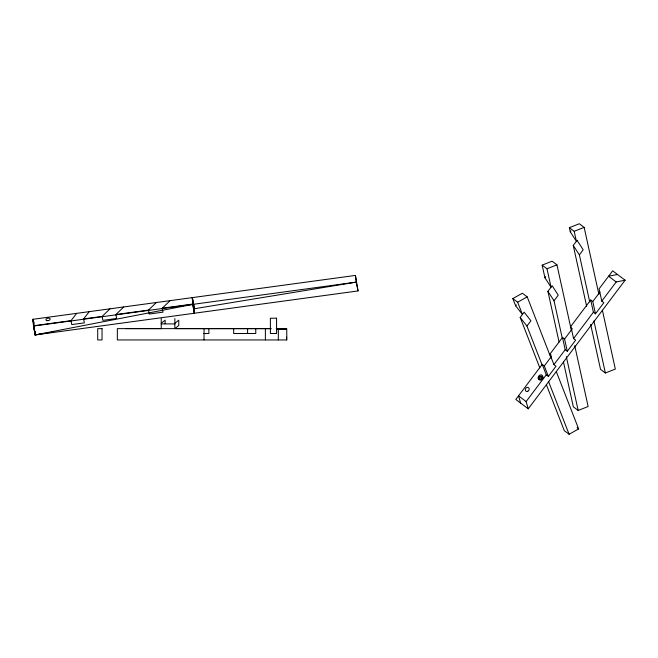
<?xml version="1.0" encoding="UTF-8"?>
<svg xmlns="http://www.w3.org/2000/svg" width="658" height="658" viewBox="0 0 658 658"><rect width="100%" height="100%" fill="white"/><g stroke="black" fill="none" stroke-linecap="round" stroke-linejoin="round"><path stroke-width="0.99" d="M598.862 294.233L584.148 227.38L579.311 223.736L569.351 227.676L574.187 231.32L576.383 241.28L570.272 231.838L570.988 230.884M551.059 358.116L527.198 296.881L522.362 293.238L512.829 298.567L517.665 302.211L522.436 314.458L515.675 305.871L516.415 304.884M571.44 330.686L556.948 264.837L552.111 261.193L542.151 265.133L546.995 268.777L551.042 287.192L544.931 277.75L545.721 276.697M586.673 306.389L573.258 245.426L577.165 240.236M539.815 367.855L520.182 317.452L524.155 312.18L530.916 320.759L526.943 326.031L542.241 365.297M559.094 342.111L547.925 291.338L552.152 285.72L558.264 295.162L554.036 300.78L562.154 337.669M589.732 301.923L579.377 254.868L583.194 249.793L577.082 240.351M542.217 364.376L515.806 399.447L528.251 408.815L625.1 280.209L612.656 270.833L599.076 288.862L601.774 301.117L603.855 302.68L595.482 313.808L593.401 312.237L590.703 299.982L570.873 326.319L573.57 338.566L575.651 340.137L567.278 351.257L565.197 349.694L562.5 337.439L549.866 354.21L553.929 364.647L556.018 366.218L548.361 376.384L546.28 374.813L542.217 364.376L544.298 365.947L548.361 376.384M544.298 365.947L551.363 356.562M567.278 351.257L564.58 339.01L572.361 328.679M595.482 313.808L592.784 301.553L599.964 292.02M528.251 408.815L526.129 401.569L546.28 374.813M553.929 364.647L565.197 349.694M573.57 338.566L593.401 312.237M601.774 301.117L616.201 281.961L625.1 280.209M45.287 333.252L35.154 334.922L32.9 319.311L355.452 275.422L358.042 290.935L35.154 334.922L33.468 325.768L71.039 320.643L76.624 313.405M71.039 320.643L71.771 324.591L84.347 322.881L83.615 318.933L89.2 311.695M83.615 318.933L102.122 316.416L109.96 308.865M102.122 316.416L102.854 320.356L116.614 318.48L115.89 314.54L123.72 306.99M115.89 314.54L148.478 310.099L156.308 302.548M148.478 310.099L149.202 314.039L162.97 312.163L162.238 308.224L170.068 300.673M161.235 323.308L165.15 320.158L165.15 323.703M174.855 323.308L178.77 320.158L178.77 325.48L174.855 328.63L174.855 318.579M517.665 302.211L527.198 296.881M546.485 384.971L564.268 430.62L569.104 434.264L578.637 428.926L556.273 371.515M574.187 231.32L584.148 227.38M546.995 268.777L556.948 264.837M590.637 324.386L600.532 369.36L605.368 373.004L615.329 369.064L602.374 310.198M563.478 362.015L573.332 406.817L578.168 410.452L588.129 406.521L574.738 345.656M617.492 274.476L608.584 276.228L616.201 281.961M34.841 331.245L35.154 334.922L192.81 304.391L192.284 297.655L194.069 306.793L194.538 313.208L192.81 304.391L33.509 326.055L35.154 334.922L35.022 331.237M47.31 332.923L49.334 332.586M51.365 332.257L53.388 331.92M194.168 308.775L356.217 282.126L355.452 275.422M162.238 308.224L192.621 304.086L192.383 297.638L194.069 306.793L194.307 313.241L192.621 304.086M193.337 304.3L356.217 282.126L358.042 290.935M277.553 329.568L286.732 328.942L286.822 339.947L117.338 339.947L117.338 328.63L271.162 328.63L175.694 328.605M161.235 323.909L174.855 323.909M125.431 328.597L161.333 328.605M278.515 328.942L286.732 328.942L276.228 328.63L278.334 328.63L278.334 339.947M203.774 333.507L208.874 333.507L208.874 328.63M590.703 299.982L592.784 301.553M562.5 337.439L564.58 339.01M549.866 354.21L551.256 355.254M577.025 427.716L578.637 428.926M526.129 401.569L518.52 395.836L520.643 403.091M520.182 317.452L526.943 326.031M573.258 245.426L579.377 254.868M547.925 291.338L554.036 300.78M548.583 381.582L569.104 434.264M512.829 298.567L515.675 305.871M593.919 320.94L605.368 373.004M569.351 227.676L570.272 231.838M566.324 356.611L578.168 410.452M542.151 265.133L544.931 277.75M33.903 322.979L33.229 319.319L33.468 325.768M33.912 323.884L33.065 319.286L33.509 326.055M32.9 319.311L33.237 321.145M33.583 322.988L33.92 324.822M34.932 331.237L35.154 334.922M286.559 337.118L286.584 339.947M265.388 328.63L265.388 339.947M255.765 328.63L255.765 333.507L233.672 333.507L233.672 328.63M247.597 328.63L247.597 333.507M204.038 328.63L204.038 339.947M161.235 318.579L161.235 328.63M541.221 379.954A2.352 1.925 0 0 1 538.269 378.523A2.352 1.925 0 0 1 540.21 376.203A2.352 1.925 0 0 1 542.908 377.939M276.574 318.209L270.38 318.209L270.38 333.507L276.574 333.507L276.574 318.209M102.039 328.63L97.713 328.63L97.713 339.947L102.039 339.947L102.039 328.63M527.765 391.28A2.163 1.826 -53 0 0 528.613 387.743A2.163 1.826 -53 0 0 525.347 389.232A2.163 1.826 -53 0 0 527.765 391.28M539.93 378.901A1.16 0.954 0 0 0 541.731 378.161A1.16 0.954 0 0 0 540.045 377.256A1.16 0.954 0 0 0 539.93 378.901M541.271 379.444A2.558 2.163 -53 0 0 542.118 375.257A2.558 2.163 -53 0 0 538.31 377.166A2.558 2.163 -53 0 0 541.271 379.444M47.096 320.652A2.163 1.234 -10.5 0 0 50.156 319.056A2.163 1.234 -10.5 0 0 46.817 318.538A2.163 1.234 -10.5 0 0 47.096 320.652"/></g></svg>
